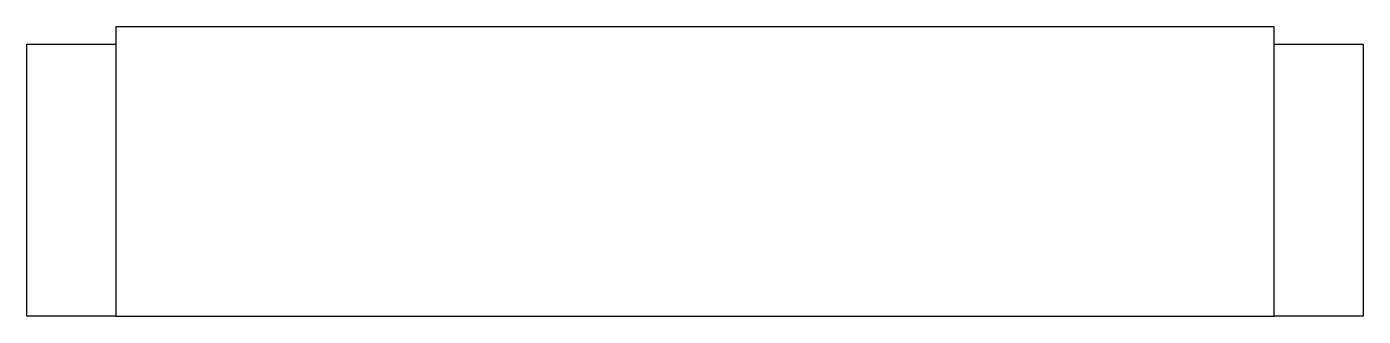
# Model space of a CAD drawing. Header units: inches. Extents: x -5.2 to 5.2, y -4 to -1.7.
import ezdxf

# ---------------------------------------------------------------- set-up
doc = ezdxf.new("R2010")
doc.units = ezdxf.units.IN
doc.layers.get('0').update_dxf_attribs({"linetype": 'CONTINUOUS'})

msp = doc.modelspace()

# ---------------------------------------------------------------- linework, layer by layer
for p, q in [((-5.25, -1.831), (-4.55, -1.831)), ((-5.25, -3.967), (-5.25, -1.831)), ((4.55, -1.831), (5.25, -1.831)), ((5.25, -1.831), (5.25, -3.967)), ((-4.55, -3.967), (-5.25, -3.967)), ((5.25, -3.967), (4.55, -3.967))]:
    msp.add_line(p, q)
msp.add_lwpolyline([(4.55, -3.967), (4.55, -1.696), (-4.55, -1.696), (-4.55, -3.967)], close=True)

doc.saveas('drawing.dxf')
